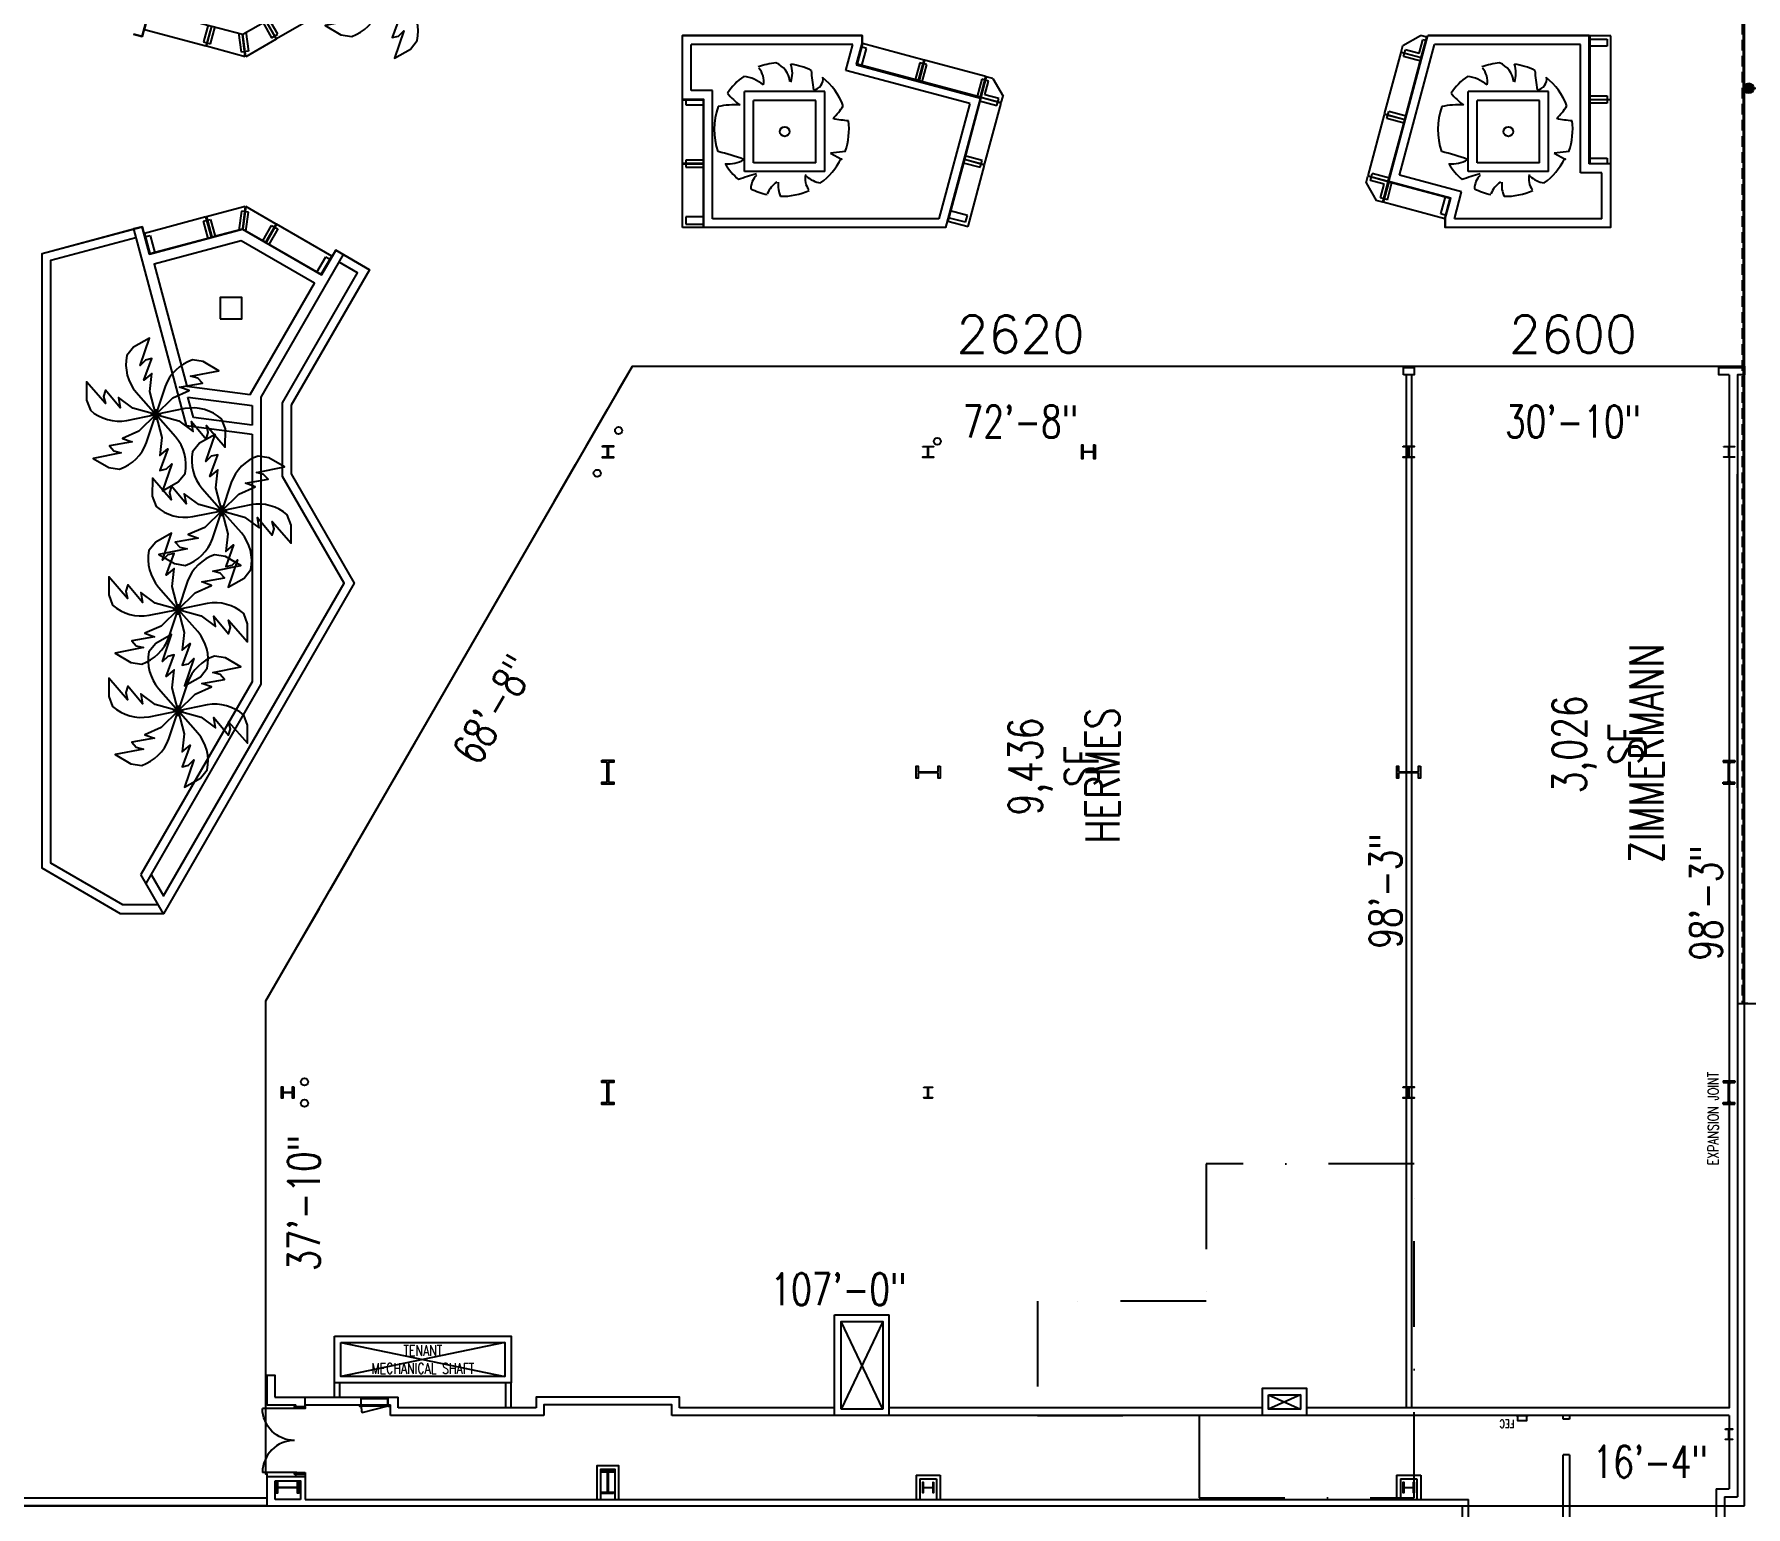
# Model space of a CAD drawing. Extents: x -13345 to 10098, y -1643 to 9113.
# Drawn here: x -7827 to -5903, y 93 to 1748 of the extents above; entities that cross this region are included whole.
import ezdxf
from ezdxf.enums import TextEntityAlignment as Align

# ---------------------------------------------------------------- set-up
doc = ezdxf.new("R2010")
doc.units = 0
doc.header["$LTSCALE"] = 192
doc.header["$MEASUREMENT"] = 0
for name, pattern in [('DASHDOT', [1, 0.5, -0.25, 0, -0.25]), ('DASHED2', [0.375, 0.25, -0.125]), ('HIDDEN2', [0.1875, 0.125, -0.0625])]:
    doc.linetypes.add(name, pattern=pattern)
doc.layers.get('0').update_dxf_attribs({"linetype": 'CONTINUOUS'})
doc.layers.get('DEFPOINTS').update_dxf_attribs({"linetype": 'CONTINUOUS'})
for name, color, linetype in [('ARCH-DOORS-EXTERIOR', 7, 'CONTINUOUS'), ('ARCH-FEATURES', 2, 'CONTINUOUS'), ('ARCH-WALLS-EXTERIOR', 5, 'CONTINUOUS'), ('ARCH-WALLS-INTERIOR', 1, 'CONTINUOUS'), ('DIMENSIONS-TENANT', 7, 'CONTINUOUS'), ('EXPANSION-JOINT', 1, 'CONTINUOUS'), ('FM-SPNO', 3, 'CONTINUOUS'), ('FM-TENANT-SF', 6, 'CONTINUOUS'), ('FM-TEXT-TENANT', 6, 'CONTINUOUS'), ('M-MEZZANINE-ZZZ', 254, 'DASHDOT'), ('STRUCTURAL-COLUMNS', 3, 'CONTINUOUS'), ('TENANT-DEMISING', 4, 'CONTINUOUS'), ('TENANT-STOREFRONT-LEASELINE', 3, 'DASHED2'), ('TEXT-GENERAL', 2, 'CONTINUOUS'), ('UTILITIES-HVAC', 1, 'CONTINUOUS'), ('UTILITIES-PLUMB', 2, 'CONTINUOUS')]:
    doc.layers.add(name, color=color, linetype=linetype)
doc.layers.add('COMMON AREA FILL', color=7, linetype='CONTINUOUS', true_color=0xdedede)
doc.styles.add('3442-LP2$0$FMSTXT', font='SIMPLEX.shx', dxfattribs={"width": 0.75})
doc.styles.add('ATTR', font='romans.shx', dxfattribs={"width": 0.8, "height": 0.10401})
doc.styles.add('FMSTXT', font='simplex.shx', dxfattribs={"width": 0.75})
doc.styles.add('Imperial_1-001', font='romans.shx', dxfattribs={"width": 0.75, "height": 0.09375})
doc.styles.add('SIMPLEX', font='SIMPLEX.shx', dxfattribs={"width": 0.75})
doc.styles.get("Standard").update_dxf_attribs({"font": 'txt.shx', "width": 0.75})
doc.dimstyles.new('LP-SP-MP (without ticks)', dxfattribs={"dimscale": 0, "dimtxt": 36, "dimasz": 12, "dimexe": 8, "dimexo": 8, "dimgap": 8, "dimtad": 1, "dimdec": 0, "dimrnd": 0.0625, "dimzin": 3, "dimdsep": 46, "dimlunit": 4, "dimtxsty": 'Standard', "dimblk1": 'OBLIQUE', "dimblk2": 'OBLIQUE', "dimsah": 1, "dimcen": 0.5, "dimse1": 1, "dimse2": 1, "dimsd1": 1, "dimsd2": 1, "dimclrt": 256, "dimadec": 0, "dimazin": 0, "dimtfac": 6, "dimtdec": 0, "dimtofl": 0, "dimtmove": 0, "dimatfit": 3, "dimldrblk": 'OBLIQUE', "dimfxl": 1, "dimfrac": 2, "dimtolj": 1, "dimtzin": 3, "dimarcsym": 0})

# ---------------------------------------------------------------- blocks, each defined once
blk = doc.blocks.new('*D439')
at = {"layer": 'DEFPOINTS', "color": 0, "transparency": 16777216}
for p in [(-7154.4, 1375), (-6281.9, 1375), (-6281.9, 1286.9)]:
    blk.add_point(p, dxfattribs=at)
at = {"layer": 'DIMENSIONS-TENANT', "transparency": 16777216, "insert": (-6718.2, 1312.9), "char_height": 36, "attachment_point": 5}
blk.add_mtext('\\A1;72\'-8"', dxfattribs=at)
blk = doc.blocks.new('_OBLIQUE')
at = {"color": 0, "linetype": 'ByBlock'}
blk.add_line((-0.5, -0.5), (0.5, 0.5), dxfattribs=at)
blk = doc.blocks.new('*D440')
at = {"layer": 'DEFPOINTS', "color": 0, "transparency": 16777216}
for p in [(-6281.9, 1375), (-5912.4, 1375), (-5912.4, 1286.9)]:
    blk.add_point(p, dxfattribs=at)
at = {"layer": 'DIMENSIONS-TENANT', "transparency": 16777216, "insert": (-6097.2, 1312.9), "char_height": 36, "attachment_point": 5}
blk.add_mtext('\\A1;30\'-10"', dxfattribs=at)
blk = doc.blocks.new('*D441')
at = {"layer": 'DEFPOINTS', "color": 0, "transparency": 16777216}
for p in [(-7154.4, 1375), (-7081.9, 1333.2), (-7566.2, 661.7)]:
    blk.add_point(p, dxfattribs=at)
at = {"layer": 'DIMENSIONS-TENANT', "transparency": 16777216, "insert": (-7310.3, 989.5), "char_height": 36, "attachment_point": 5, "rotation": 60}
blk.add_mtext('\\A1;68\'-8"', dxfattribs=at)
blk = doc.blocks.new('*D442')
at = {"layer": 'DEFPOINTS', "color": 0, "transparency": 16777216}
for p in [(-7566.2, 661.7), (-7497.5, 661.7), (-7566.2, 207.8)]:
    blk.add_point(p, dxfattribs=at)
at = {"layer": 'DIMENSIONS-TENANT', "transparency": 16777216, "insert": (-7523.5, 434.8), "char_height": 36, "attachment_point": 5, "rotation": 90}
blk.add_mtext('\\A1;37\'-10"', dxfattribs=at)
blk = doc.blocks.new('*D443')
at = {"layer": 'DEFPOINTS', "color": 0, "transparency": 16777216}
for p in [(-6281.9, 311.7), (-7566.2, 207.8), (-6281.9, 207.8)]:
    blk.add_point(p, dxfattribs=at)
at = {"layer": 'DIMENSIONS-TENANT', "transparency": 16777216, "insert": (-6922.7, 337.7), "char_height": 36, "attachment_point": 5}
blk.add_mtext('\\A1;107\'-0"', dxfattribs=at)
blk = doc.blocks.new('*D444')
at = {"layer": 'DEFPOINTS', "color": 0, "transparency": 16777216}
for p in [(-6281.9, 1375), (-6281.9, 1375), (-6281.9, 195.8)]:
    blk.add_point(p, dxfattribs=at)
at = {"layer": 'DIMENSIONS-TENANT', "transparency": 16777216, "insert": (-6307.9, 785.4), "char_height": 36, "attachment_point": 5, "rotation": 90}
blk.add_mtext('\\A1;98\'-3"', dxfattribs=at)
blk = doc.blocks.new('*D445')
at = {"layer": 'DEFPOINTS', "color": 0, "transparency": 16777216}
for p in [(-5921.7, 1375), (-5912.4, 1375), (-5912.4, 195.8)]:
    blk.add_point(p, dxfattribs=at)
at = {"layer": 'DIMENSIONS-TENANT', "transparency": 16777216, "insert": (-5947.7, 771.8), "char_height": 36, "attachment_point": 5, "rotation": 90}
blk.add_mtext('\\A1;98\'-3"', dxfattribs=at)
blk = doc.blocks.new('W12x72')
at = {"flags": 128}
blk.add_lwpolyline([(-6, 6.1), (6, 6.1), (6, 5.5), (0.9, 5.5, 0.414214), (0.2, 4.8), (0.2, -4.7, 0.414214), (0.9, -5.5), (6, -5.5), (6, -6.1), (-6, -6.1), (-6, -5.5), (-0.9, -5.5, 0.414214), (-0.2, -4.7), (-0.2, 4.8, 0.414214), (-0.9, 5.5), (-6, 5.5)], format="xyb", close=True, dxfattribs=at)
blk = doc.blocks.new('W-Wide Flange-Column - W12X72-1720030-Mall Level - Framing Plan')
at = {"layer": 'STRUCTURAL-COLUMNS'}
blk.add_blockref('W12x72', (0, 0), dxfattribs=at)
blk = doc.blocks.new('051200_057')
at = {"flags": 128}
blk.add_lwpolyline([(-6.1, 6.4), (6.1, 6.4), (6.1, 5.5), (1, 5.5, 0.414214), (0.3, 4.7), (0.3, -4.7, 0.414214), (1, -5.5), (6.1, -5.5), (6.1, -6.4), (-6.1, -6.4), (-6.1, -5.5), (-1, -5.5, 0.414214), (-0.3, -4.7), (-0.3, 4.7, 0.414214), (-1, 5.5), (-6.1, 5.5)], format="xyb", close=True, dxfattribs=at)
blk = doc.blocks.new('W-Wide Flange-Column - W12X96-1720031-Mall Level - Framing Plan')
at = {"layer": 'STRUCTURAL-COLUMNS'}
blk.add_blockref('051200_057', (0, 0), dxfattribs=at)
blk = doc.blocks.new('051200_175')
at = {"flags": 128}
blk.add_lwpolyline([(-6.4, 12.6), (6.4, 12.6), (6.4, 11.3), (1.2, 11.3, 0.414214), (0.4, 10.5), (0.4, -10.5, 0.414214), (1.2, -11.3), (6.4, -11.3), (6.4, -12.6), (-6.4, -12.6), (-6.4, -11.3), (-1.2, -11.3, 0.414214), (-0.4, -10.5), (-0.4, 10.5, 0.414214), (-1.2, 11.3), (-6.4, 11.3)], format="xyb", close=True, dxfattribs=at)
blk = doc.blocks.new('W-Wide Flange-Column - W24X176-1719963-Mall Level - Framing Plan')
at = {"layer": 'STRUCTURAL-COLUMNS'}
blk.add_blockref('051200_175', (0, 0), dxfattribs=at)
blk = doc.blocks.new('W-Wide Flange-Column - W24X176-1719968-Mall Level - Framing Plan')
at = {"layer": 'STRUCTURAL-COLUMNS'}
blk.add_blockref('051200_175', (0, 0), dxfattribs=at)
blk = doc.blocks.new('051200_180')
at = {"flags": 128}
blk.add_lwpolyline([(-6.7, 13.4), (6.7, 13.4), (6.7, 11.3), (1.4, 11.3, 0.414214), (0.6, 10.5), (0.6, -10.5, 0.414214), (1.4, -11.3), (6.7, -11.3), (6.7, -13.4), (-6.7, -13.4), (-6.7, -11.3), (-1.4, -11.3, 0.414214), (-0.6, -10.5), (-0.6, 10.5, 0.414214), (-1.4, 11.3), (-6.7, 11.3)], format="xyb", close=True, dxfattribs=at)
blk = doc.blocks.new('W-Wide Flange-Column - W24X279-1719961-Mall Level - Framing Plan')
at = {"layer": 'STRUCTURAL-COLUMNS'}
blk.add_blockref('051200_180', (0, 0), dxfattribs=at)
blk = doc.blocks.new('W12x53')
at = {"flags": 128}
blk.add_lwpolyline([(-5, 6), (5, 6), (5, 5.5), (0.8, 5.5, 0.414214), (0.2, 4.8), (0.2, -4.8, 0.414214), (0.8, -5.5), (5, -5.5), (5, -6), (-5, -6), (-5, -5.5), (-0.8, -5.5, 0.414214), (-0.2, -4.8), (-0.2, 4.8, 0.414214), (-0.8, 5.5), (-5, 5.5)], format="xyb", close=True, dxfattribs=at)
blk = doc.blocks.new('W-Wide Flange-Column - W12X53-1719960-Mall Level - Framing Plan')
at = {"layer": 'STRUCTURAL-COLUMNS'}
blk.add_line((-5, -6), (5, -6), dxfattribs=at)
blk.add_blockref('W12x53', (0, 0), dxfattribs=at)
blk = doc.blocks.new('W12x79')
at = {"flags": 128}
blk.add_lwpolyline([(-6, 6.2), (6, 6.2), (6, 5.5), (0.9, 5.5, 0.414214), (0.2, 4.8), (0.2, -4.8, 0.414214), (0.9, -5.5), (6, -5.5), (6, -6.2), (-6, -6.2), (-6, -5.5), (-0.9, -5.5, 0.414214), (-0.2, -4.8), (-0.2, 4.8, 0.414214), (-0.9, 5.5), (-6, 5.5)], format="xyb", close=True, dxfattribs=at)
blk = doc.blocks.new('W-Wide Flange-Column - W12X79-1719962-Mall Level - Framing Plan')
at = {"layer": 'STRUCTURAL-COLUMNS'}
blk.add_blockref('W12x79', (0, 0), dxfattribs=at)
blk = doc.blocks.new('W-Wide Flange-Column - W24X279-1720054-Mall Level - Framing Plan')
at = {"layer": 'STRUCTURAL-COLUMNS'}
blk.add_blockref('051200_180', (0, 0), dxfattribs=at)
blk = doc.blocks.new('051200_056')
at = {"flags": 128}
blk.add_lwpolyline([(-6.1, 6.3), (6.1, 6.3), (6.1, 5.5), (0.9, 5.5, 0.414214), (0.3, 4.8), (0.3, -4.8, 0.414214), (0.9, -5.5), (6.1, -5.5), (6.1, -6.3), (-6.1, -6.3), (-6.1, -5.5), (-0.9, -5.5, 0.414214), (-0.3, -4.8), (-0.3, 4.8, 0.414214), (-0.9, 5.5), (-6.1, 5.5)], format="xyb", close=True, dxfattribs=at)
blk = doc.blocks.new('W-Wide Flange-Column - W12X87-1719982-Mall Level - Framing Plan')
at = {"layer": 'STRUCTURAL-COLUMNS'}
blk.add_blockref('051200_056', (0, 0), dxfattribs=at)
blk = doc.blocks.new('051200_060')
at = {"flags": 128}
blk.add_lwpolyline([(-6.2, 6.7), (6.2, 6.7), (6.2, 5.5), (1.1, 5.5, 0.414214), (0.4, 4.8), (0.4, -4.8, 0.414214), (1.1, -5.5), (6.2, -5.5), (6.2, -6.7), (-6.2, -6.7), (-6.2, -5.5), (-1.1, -5.5, 0.414214), (-0.4, -4.8), (-0.4, 4.8, 0.414214), (-1.1, 5.5), (-6.2, 5.5)], format="xyb", close=True, dxfattribs=at)
blk = doc.blocks.new('W-Wide Flange-Column - W12X136-1720048-Mall Level - Framing Plan')
at = {"layer": 'STRUCTURAL-COLUMNS'}
blk.add_blockref('051200_060', (0, 0), dxfattribs=at)
blk = doc.blocks.new('051200_062')
at = {"flags": 128}
blk.add_lwpolyline([(-6.3, 7), (6.3, 7), (6.3, 5.5), (1.2, 5.5, 0.414214), (0.5, 4.8), (0.5, -4.8, 0.414214), (1.2, -5.5), (6.3, -5.5), (6.3, -7), (-6.3, -7), (-6.3, -5.5), (-1.2, -5.5, 0.414214), (-0.5, -4.8), (-0.5, 4.8, 0.414214), (-1.2, 5.5), (-6.3, 5.5)], format="xyb", close=True, dxfattribs=at)
blk = doc.blocks.new('W-Wide Flange-Column - W12X170-1720049-Mall Level - Framing Plan')
at = {"layer": 'STRUCTURAL-COLUMNS'}
blk.add_blockref('051200_062', (0, 0), dxfattribs=at)
blk = doc.blocks.new('051200_053')
at = {"flags": 128}
blk.add_lwpolyline([(-6, 6.1), (6, 6.1), (6, 5.5), (0.9, 5.5, 0.414214), (0.2, 4.7), (0.2, -4.7, 0.414214), (0.9, -5.5), (6, -5.5), (6, -6.1), (-6, -6.1), (-6, -5.5), (-0.9, -5.5, 0.414214), (-0.2, -4.7), (-0.2, 4.7, 0.414214), (-0.9, 5.5), (-6, 5.5)], format="xyb", close=True, dxfattribs=at)
blk = doc.blocks.new('051200_049')
at = {"flags": 128}
blk.add_lwpolyline([(-4.2, 10.4), (3.9, 10.4), (3.9, 9.8), (0.7, 9.8, 0.414214), (0, 9.2), (0, -0.4, 0.414214), (0.7, -1.1), (3.9, -1.1), (3.9, -1.6), (-4.2, -1.6), (-4.2, -1.1), (-1, -1.1, 0.414214), (-0.3, -0.4), (-0.3, 9.2, 0.414214), (-1, 9.8), (-4.2, 9.8)], format="xyb", close=True, dxfattribs=at)
blk = doc.blocks.new('24x229 W-Shape End Elev')
at = {"linetype": 'Continuous'}
for p, q in [((-6.555, 26.02), (-6.555, 24.29)), ((-6.555, 26.02), (6.555, 26.02)), ((-6.555, 24.29), (-2.10625, 24.29)), ((-0.48, 3.35625), (-0.48, 22.66375)), ((0.48, 3.35625), (0.48, 22.66375)), ((2.10625, 24.29), (6.555, 24.29)), ((6.555, 26.02), (6.555, 24.29)), ((-6.555, 1.73), (-2.10625, 1.73)), ((-6.555, 0), (-6.555, 1.73)), ((-6.555, 0), (6.555, 0)), ((2.10625, 1.73), (6.555, 1.73)), ((6.555, 0), (6.555, 1.73))]:
    blk.add_line(p, q, dxfattribs=at)
for centre, start, end in [((-2.10625, 22.66375), 0, 90), ((2.10625, 22.66375), 90, 180), ((-2.10625, 3.35625), 270, 0), ((2.10625, 3.35625), 180, 270)]:
    blk.add_arc(centre, 1.62625, start, end, dxfattribs=at)
at = {"style": 'ATTR', "width": 0.8, "flags": 9}
blk.add_attdef('ESTCODE', (0, 0), '', height=0.0000651, dxfattribs=at)
blk = doc.blocks.new('051200_088')
at = {"flags": 128}
blk.add_lwpolyline([(-7.8, 7.5), (7.8, 7.5), (7.8, 6.3), (1.1, 6.3, 0.414214), (0.4, 5.6), (0.4, -5.6, 0.414214), (1.1, -6.3), (7.8, -6.3), (7.8, -7.5), (-7.8, -7.5), (-7.8, -6.3), (-1.1, -6.3, 0.414214), (-0.4, -5.6), (-0.4, 5.6, 0.414214), (-1.1, 6.3), (-7.8, 6.3)], format="xyb", close=True, dxfattribs=at)
blk = doc.blocks.new('*U361')
at = {"flags": 128}
for points in [[(0.7, 0), (-12.8, 0)], [(-10.8, 0), (-10.8, 6), (-1.3, 6), (-1.3, 0)]]:
    blk.add_lwpolyline(points, dxfattribs=at)
at = {"style": 'Imperial_1-001', "width": 0.75}
blk.add_text('FEC', height=9, dxfattribs=at).set_placement((11, 9.3), align=Align.MIDDLE_CENTER)
blk = doc.blocks.new('ZPT54I')
at = {"lineweight": 13}
h = blk.add_hatch(color=1, dxfattribs=at)
edge = h.paths.add_edge_path()
edge.add_arc((0, 0), 0.5, 0, 360)
at = {"color": 1}
blk.add_line((0, 0), (-1, 0), dxfattribs=at)
at = {"color": 1, "lineweight": 13}
blk.add_circle((0, 0), 0.5, dxfattribs=at)
blk = doc.blocks.new('FireHoseCabinet')
blk.add_lwpolyline([(-16.6, 0), (-16.6, 0.1), (-16.7, 0.1), (-16.7, -0.1), (-15, -0.1), (-15, 8.5), (0, 8.5), (15, 8.5), (15, -0.1), (16.7, -0.1), (16.7, 0.1), (16.6, 0.1), (16.6, 0), (15.1, 0), (15.1, 8.6), (0, 8.6), (-15.1, 8.6), (-15.1, 0)], close=True)
for points in [[(-16.7, 0.1), (-16.7, -0.1)], [(15, 0), (-15, 0)], [(16.7, 0.1), (16.7, -0.1)], [(15, -0.1), (-14, -7.7)]]:
    blk.add_lwpolyline(points)
blk.add_arc((15, -0.1), 29.9, 179.8086, 194.7421)
blk = doc.blocks.new('*D376')
at = {"layer": 'DEFPOINTS', "color": 0, "transparency": 16777216}
for p in [(-6108.3, 195.8), (-6108.3, -332.6), (-6055.4, -332.6)]:
    blk.add_point(p, dxfattribs=at)
at = {"layer": 'DIMENSIONS-TENANT', "transparency": 16777216, "insert": (-6081.4, -68.4), "char_height": 36, "attachment_point": 5, "rotation": 90}
blk.add_mtext('\\A1;44\'-0"', dxfattribs=at)
blk = doc.blocks.new('*D377')
at = {"layer": 'DEFPOINTS', "color": 0, "transparency": 16777216}
for p in [(-6108.3, 195.8), (-5912.4, 195.8), (-6108.3, 117.8)]:
    blk.add_point(p, dxfattribs=at)
at = {"layer": 'DIMENSIONS-TENANT', "transparency": 16777216, "insert": (-6010.4, 143.8), "char_height": 36, "attachment_point": 5}
blk.add_mtext('\\A1;16\'-4"', dxfattribs=at)
blk = doc.blocks.new('329343_36')
for p, q in [((-68.2, 22.4), (-51.5, 24.3)), ((-51.5, 24.3), (-63.8, 30.9))]:
    blk.add_line(p, q)
blk.add_circle((0, 0), 5.41)
for centre, radius, start, end in [((3.7, -2.6), 74.7, 126.0751, 153.6245), ((-45.5, 26.4), 31.8, 48.5203, 80.5151), ((3.7, -2.6), 75.4, 89.3321, 114.3856), ((-41.3, 53.5), 18.4, 343.6555, 39.76), ((-19.9, 60.6), 27.4, 352.0775, 26.6128), ((-7.1, 80.5), 28.6, 304.1868, 338.5411), ((3.7, -2.6), 75.2, 62.8767, 77.7021), ((16.2, 64.4), 21.8, 315.8454, 359.7651), ((-29.8, 270.4), 231.3, 285.4397, 290.7099), ((3.7, -2.6), 74.2, 31.4098, 49.4752), ((3.7, -2.6), 76, 160.8426, 187.275), ((63.2, 3.2), 33.1, 83.5323, 121.6544), ((140.7, 293.3), 278.6, 250.0865, 256.3451), ((3.7, -2.6), 75.6, 340.3307, 19.43), ((-81.6, -136.6), 124.7, 77.3728, 85.4649), ((4.2, -73.9), 83.2, 134.7782, 147.3315), ((3.7, -2.6), 74.3, 200.8103, 231.4392), ((55.5, 62.8), 92.9, 266.7455, 282.0146), ((4.8, -92.4), 77.3, 39.6536, 53.993), ((-30.7, -59.1), 12.4, 97.741, 188.8107), ((-186.6, -76.7), 157, 2.9465, 10.9238), ((22.6, -65.8), 31.2, 160.6009, 199.3991), ((19.1, -53.6), 25.2, 186.1912, 248.4952), ((46.7, -56.3), 23.2, 170.6314, 220.6278), ((51, -19.7), 42.5, 230.4582, 263.1093), ((3.7, -2.6), 72.9, 305.394, 326.2464), ((3.7, -2.6), 74, 243.1498, 261.8356), ((3.7, -2.6), 74.7, 274.7236, 290.3277)]:
    blk.add_arc(centre, radius, start, end)
blk.add_point((-63.8, 30.9))
blk = doc.blocks.new('329343_02')
at = {"flags": 128}
for points in [[(-36.8, 41.6), (0, 0), (-11.2, 43.1), (-7.4, 76.6), (-22.3, 64.1), (-7.4, 104.7), (-19.6, 102), (-29.6, 92.1), (-12.2, 143), (-41.7, 126.2), (-54.6, 110.3), (-54.6, 110.3, 0.229515), (-36.8, 41.6)], [(17.6, 52.6), (0, 0), (31.7, 31.2), (62.6, 44.7), (44.4, 51.4), (87, 58.8), (78.5, 68), (65, 71.7), (117.7, 82.1), (88.4, 99.2), (68.3, 102.4), (68.3, 102.4, 0.229515), (17.6, 52.6)], [(-54.4, -11), (0, 0), (-42.9, 11.9), (-70.1, 31.8), (-66.7, 12.8), (-94.4, 45.9), (-98.1, 34), (-94.6, 20.4), (-129.9, 60.9), (-130.1, 27), (-122.8, 7.9), (-122.8, 7.9, 0.229515), (-54.4, -11)], [(-17.6, -52.6), (0, 0), (-31.7, -31.2), (-62.6, -44.7), (-44.4, -51.4), (-87, -58.8), (-78.5, -68), (-65, -71.7), (-117.7, -82.1), (-88.4, -99.2), (-68.3, -102.4), (-68.3, -102.4, 0.229515), (-17.6, -52.6)], [(54.4, 11), (0, 0), (42.9, -11.9), (70.1, -31.8), (66.7, -12.8), (94.4, -45.9), (98.1, -34), (94.6, -20.4), (129.9, -60.9), (130.1, -27), (122.8, -7.9), (122.8, -7.9, 0.229515), (54.4, 11)], [(36.8, -41.6), (0, 0), (11.2, -43.1), (7.4, -76.6), (22.3, -64.1), (7.4, -104.7), (19.6, -102), (29.6, -92.1), (12.2, -143), (41.7, -126.2), (54.6, -110.3), (54.6, -110.3, 0.229515), (36.8, -41.6)]]:
    blk.add_lwpolyline(points, format="xyb", close=True, dxfattribs=at)
blk = doc.blocks.new('fms4rm')
blk.add_attdef('FMS:RMID', text='', height=12).set_placement((0, 0), align=Align.MIDDLE_CENTER)

msp = doc.modelspace()

# ---------------------------------------------------------------- linework, layer by layer
at = {"layer": 'ARCH-DOORS-EXTERIOR'}
for p, q in [((-7531.6, 203.8), (-7570.1, 203.8)), ((-7531.6, 131.8), (-7570.1, 131.8))]:
    msp.add_line(p, q, dxfattribs=at)
at = {"layer": 'ARCH-DOORS-EXTERIOR', "flags": 128}
for points in [[(-7522.3, 205.8), (-7522.3, 203.8), (-7534.1, 203.8), (-7534.1, 205.8)], [(-7522.3, 131.8), (-7522.3, 129.8), (-7534.1, 129.8), (-7534.1, 131.8)]]:
    msp.add_lwpolyline(points, close=True, dxfattribs=at)
at = {"layer": 'ARCH-DOORS-EXTERIOR', "extrusion": (0, 0, -1)}
msp.add_arc((7534.1, 203.8), 36, 270, 360, dxfattribs=at)
at = {"layer": 'ARCH-DOORS-EXTERIOR'}
msp.add_arc((-7534.1, 131.8), 36, 90, 180, dxfattribs=at)
at = {"layer": 'ARCH-FEATURES'}
for p, q in [((-7705.3, 1745.6), (-7697, 1776.5)), ((-7715, 1748.2), (-7705.3, 1745.6)), ((-7589.4, 1722.8), (-7592.7, 1748.1)), ((-7588.9, 1722.9), (-7592.2, 1748.1)), ((-6896.2, 1746.8), (-7098.2, 1746.8)), ((-7098.2, 1675), (-7098.2, 1746.8)), ((-6906.8, 1736.8), (-7088.2, 1736.8)), ((-7088.2, 1685), (-7088.2, 1736.8)), ((-6914.6, 1707.5), (-6906.8, 1736.8)), ((-6902.4, 1714.6), (-6896.2, 1737.7)), ((-6895.7, 1737.6), (-6901.8, 1714.9)), ((-6896.2, 1737.7), (-6896.2, 1746.8)), ((-6826.6, 1719.1), (-6895.7, 1737.6)), ((-6304.5, 1582.6), (-6260.5, 1746.8)), ((-6292.3, 1589.7), (-6252.9, 1736.8)), ((-6290.4, 1728.1), (-6288.4, 1735.6)), ((-6288.4, 1735.6), (-6268.8, 1746.9)), ((-6261.5, 1745), (-6268.8, 1746.9)), ((-6267.7, 1722.1), (-6261.5, 1745)), ((-6078.9, 1746.8), (-6260.5, 1746.8)), ((-6088.9, 1736.8), (-6252.9, 1736.8)), ((-6088.9, 1592.5), (-6088.9, 1736.8)), ((-6078.9, 1602.5), (-6078.9, 1746.8)), ((-6054.9, 1746.5), (-6078.4, 1746.5)), ((-6078.4, 1746.5), (-6078.4, 1675)), ((-6054.9, 1675), (-6054.9, 1746.5)), ((-6763.1, 1677.2), (-6902.4, 1714.6)), ((-6901.8, 1714.9), (-6832.7, 1696.4)), ((-6832.7, 1696.4), (-6826.6, 1719.1)), ((-6826.2, 1719), (-6832.2, 1696.3)), ((-6757.1, 1700.5), (-6826.2, 1719)), ((-6309, 1658.6), (-6290.5, 1727.7)), ((-6267.8, 1721.6), (-6290.5, 1727.7)), ((-6290.4, 1728.1), (-6267.7, 1722.1)), ((-6286.3, 1652.5), (-6267.8, 1721.6)), ((-6775.3, 1670.2), (-6914.6, 1707.5)), ((-6832.2, 1696.3), (-6763.2, 1677.8)), ((-6763.2, 1677.8), (-6757.1, 1700.5)), ((-6756.6, 1700.3), (-6762.8, 1677.4)), ((-6749.1, 1698.3), (-6756.6, 1700.3)), ((-6749.1, 1698.3), (-6737.8, 1678.7)), ((-7074.2, 1675), (-7098.2, 1675)), ((-7098.2, 1603), (-7098.2, 1674.5)), ((-7098.2, 1674.5), (-7074.7, 1674.5)), ((-7064.2, 1685), (-7088.2, 1685)), ((-7074.7, 1674.5), (-7074.7, 1603)), ((-7074.2, 1530.8), (-7074.2, 1675)), ((-7064.2, 1540.8), (-7064.2, 1685)), ((-7028.2, 1593.8), (-7028.2, 1683.8)), ((-6938.2, 1683.8), (-7028.2, 1683.8)), ((-7018.2, 1603.8), (-7018.2, 1673.8)), ((-6948.2, 1673.8), (-7018.2, 1673.8)), ((-6948.2, 1603.8), (-6948.2, 1673.8)), ((-6938.2, 1593.8), (-6938.2, 1683.8)), ((-6763.1, 1677.2), (-6802.3, 1530.8)), ((-6762.6, 1676.9), (-6781.2, 1607.8)), ((-6762.8, 1677.4), (-6739.8, 1671.3)), ((-6739.9, 1670.8), (-6762.6, 1676.9)), ((-6739.8, 1671.3), (-6737.8, 1678.7)), ((-6214.9, 1593.8), (-6214.9, 1683.8)), ((-6124.9, 1683.8), (-6214.9, 1683.8)), ((-6204.9, 1603.8), (-6204.9, 1673.8)), ((-6134.9, 1673.8), (-6204.9, 1673.8)), ((-6134.9, 1603.8), (-6134.9, 1673.8)), ((-6124.9, 1593.8), (-6124.9, 1683.8)), ((-6078.4, 1675), (-6054.9, 1675)), ((-6054.9, 1674.5), (-6078.4, 1674.5)), ((-6078.4, 1674.5), (-6078.4, 1603)), ((-6054.9, 1603), (-6054.9, 1674.5)), ((-6775.3, 1670.2), (-6810, 1540.8)), ((-6758.5, 1601.7), (-6739.9, 1670.8)), ((-6327.6, 1589.1), (-6309.1, 1658.1)), ((-6286.4, 1652), (-6309.1, 1658.1)), ((-6309, 1658.6), (-6286.3, 1652.5)), ((-6304.9, 1583), (-6286.4, 1652)), ((-7074.7, 1603), (-7098.2, 1603)), ((-7098.2, 1531), (-7098.2, 1602.5)), ((-7098.2, 1602.5), (-7074.7, 1602.5)), ((-7074.7, 1602.5), (-7074.7, 1531)), ((-6948.2, 1603.8), (-7018.2, 1603.8)), ((-6781.3, 1607.3), (-6799.8, 1538.2)), ((-6758.6, 1601.2), (-6781.3, 1607.3)), ((-6781.2, 1607.8), (-6758.5, 1601.7)), ((-6777.1, 1532.2), (-6758.6, 1601.2)), ((-6134.9, 1603.8), (-6204.9, 1603.8)), ((-6054.9, 1602.5), (-6078.9, 1602.5)), ((-6078.4, 1603), (-6054.9, 1603)), ((-6054.9, 1530.8), (-6054.9, 1602.5)), ((-6938.2, 1593.8), (-7028.2, 1593.8)), ((-6329.8, 1581.1), (-6327.8, 1588.6)), ((-6329.8, 1581.1), (-6318.5, 1561.5)), ((-6304.8, 1582.4), (-6327.8, 1588.6)), ((-6327.6, 1589.1), (-6304.9, 1583)), ((-6311, 1559.5), (-6304.8, 1582.4)), ((-6304.4, 1582.1), (-6310.5, 1559.4)), ((-6234.7, 1563.9), (-6304.5, 1582.6)), ((-6235.3, 1563.5), (-6304.4, 1582.1)), ((-6222.5, 1571), (-6292.3, 1589.7)), ((-6124.9, 1593.8), (-6214.9, 1593.8)), ((-6064.9, 1592.5), (-6088.9, 1592.5)), ((-6064.9, 1540.8), (-6064.9, 1592.5)), ((-6311, 1559.5), (-6318.5, 1561.5)), ((-6241.4, 1540.8), (-6310.5, 1559.4)), ((-6241.4, 1540.8), (-6235.3, 1563.5)), ((-6240.9, 1540.7), (-6234.7, 1563.9)), ((-6230.6, 1540.8), (-6222.5, 1571)), ((-7589.4, 1554.7), (-7592.7, 1529.5)), ((-7588.9, 1554.6), (-7592.2, 1529.4)), ((-6810, 1540.8), (-7064.2, 1540.8)), ((-6240.9, 1540.7), (-6240.9, 1530.8)), ((-6064.9, 1540.8), (-6230.6, 1540.8)), ((-7074.7, 1531), (-7098.2, 1531)), ((-6802.3, 1530.8), (-7074.2, 1530.8)), ((-6799.8, 1538.2), (-6777.1, 1532.2)), ((-6054.9, 1530.8), (-6240.9, 1530.8)), ((-7571.7, 1340.3), (-7479.1, 1500.5)), ((-7487.8, 1505.5), (-7503.8, 1477.8)), ((-7449.7, 1483.5), (-7487.8, 1505.5)), ((-7654, 1340.4), (-7581.7, 1330.8)), ((-7647.8, 1317.4), (-7654, 1340.4)), ((-7581.7, 1330.8), (-7581.7, 1308.7)), ((-7571.7, 1017.8), (-7571.7, 1340.3)), ((-7695.9, 1320.8), (-7683.9, 1320.8)), ((-7689.9, 1326.8), (-7689.9, 1314.8)), ((-7655.8, 1308.3), (-7581.7, 1298.6)), ((-7581.7, 1308.7), (-7647.8, 1317.4)), ((-7581.7, 1298.6), (-7581.7, 1020.4)), ((-7621.9, 1212.7), (-7609.9, 1212.7)), ((-7615.9, 1218.7), (-7615.9, 1206.7)), ((-7670.9, 1101.8), (-7658.9, 1101.8)), ((-7664.9, 1107.8), (-7664.9, 1095.8)), ((-7581.7, 1020.4), (-7706.8, 803.8)), ((-7701, 793.8), (-7571.7, 1017.8)), ((-7670.9, 987.8), (-7658.9, 987.8)), ((-7664.9, 993.8), (-7664.9, 981.8))]:
    msp.add_line(p, q, dxfattribs=at)
at = {"layer": 'ARCH-FEATURES', "linetype": 'HIDDEN2', "ltscale": 0.75}
for p, q in [((-6270.1, 1726.6), (-6265.9, 1742)), ((-6262.1, 1741), (-6265.9, 1742)), ((-6287.7, 1723), (-6285.6, 1730.8)), ((-6270.1, 1726.6), (-6285.6, 1730.8))]:
    msp.add_line(p, q, dxfattribs=at)
at = {"layer": 'ARCH-FEATURES', "linetype": 'HIDDEN2'}
for p, q in [((-6268.3, 1717.8), (-6287.7, 1723)), ((-6306.3, 1653.5), (-6304.2, 1661.2)), ((-6284.9, 1656), (-6304.2, 1661.2)), ((-6286.9, 1648.3), (-6306.3, 1653.5)), ((-6324.9, 1583.9), (-6322.9, 1591.7)), ((-6309.4, 1579.8), (-6324.9, 1583.9)), ((-6303.5, 1586.5), (-6322.9, 1591.7)), ((-6313.6, 1564.3), (-6309.4, 1579.8)), ((-6305.8, 1562.2), (-6300.7, 1581.6)), ((-6305.8, 1562.2), (-6313.6, 1564.3)), ((-6780, 1536.8), (-6799.3, 1542)), ((-6777.9, 1544.5), (-6797.2, 1549.7)), ((-6780, 1536.8), (-6777.9, 1544.5))]:
    msp.add_line(p, q, dxfattribs=at)
at = {"layer": 'ARCH-FEATURES'}
for points in [[(-7565.9, 1763.3), (-7504, 1799), (-7492.2, 1778.7), (-7554.2, 1742.9), (-7565.9, 1763.3)], [(-7633.7, 1734.7), (-7702.8, 1753.2), (-7696.7, 1775.9), (-7627.6, 1757.4), (-7633.7, 1734.7)], [(-7589.4, 1722.8), (-7633.2, 1734.6), (-7627.1, 1757.3), (-7592.7, 1748.1)], [(-7592.2, 1748.1), (-7566.3, 1763), (-7554.6, 1742.7), (-7588.9, 1722.9)], [(-7633.7, 1542.8), (-7702.8, 1524.3), (-7696.7, 1501.6), (-7627.6, 1520.1), (-7633.7, 1542.8)], [(-7589.4, 1554.7), (-7633.2, 1543), (-7627.1, 1520.3), (-7592.4, 1529.6), (-7566.3, 1514.5), (-7554.6, 1534.9), (-7588.9, 1554.6)], [(-7681.4, 759.8), (-7729.6, 759.8), (-7817.9, 810.8), (-7817.9, 1501.7), (-7715, 1529.3)], [(-7687.1, 769.8), (-7726.9, 769.8), (-7807.9, 816.5), (-7807.9, 1494.1), (-7712.4, 1519.7)], [(-7697, 1501), (-7705.3, 1531.9), (-7715, 1529.3), (-7655.8, 1308.3)], [(-7503.8, 1477.8), (-7592.5, 1529), (-7697, 1501)], [(-7565.9, 1514.3), (-7504, 1478.5), (-7492.2, 1498.9), (-7554.2, 1534.6), (-7565.9, 1514.3)], [(-7449.7, 1483.5), (-7537.7, 1331.2), (-7537.7, 1254), (-7466.9, 1131.3), (-7681.4, 759.8), (-7706.8, 803.8)], [(-7695.2, 803.8), (-7681.4, 779.8), (-7478.4, 1131.3), (-7547.7, 1251.3), (-7547.7, 1333.8), (-7463.4, 1479.9), (-7484.1, 1491.9)], [(-7617.5, 1428.4), (-7593.5, 1428.4), (-7593.5, 1452.4), (-7617.5, 1452.4), (-7617.5, 1428.4)]]:
    msp.add_lwpolyline(points, dxfattribs=at)
at = {"layer": 'ARCH-FEATURES', "linetype": 'HIDDEN2'}
for points in [[(-7631.1, 1758.9), (-7636.3, 1739.6), (-7628.6, 1737.5), (-7623.4, 1756.8)], [(-7588.7, 1750.7), (-7585.9, 1729.2), (-7593.8, 1728.2), (-7596.7, 1749.7)], [(-7569.8, 1761.6), (-7559.8, 1744.3), (-7552.9, 1748.3), (-7562.9, 1765.6)], [(-6896.6, 1713), (-6891.4, 1732.3), (-6897.2, 1733.9)], [(-6078.9, 1742.8), (-6059, 1742.8), (-6059, 1734.8), (-6078.9, 1734.8)], [(-6828.7, 1694.8), (-6823.6, 1714.1), (-6831.3, 1716.2), (-6836.5, 1696.9)], [(-6764.1, 1673.4), (-6744.8, 1668.2), (-6742.7, 1675.9), (-6758.2, 1680.1), (-6754, 1695.5), (-6761.8, 1697.6), (-6766.9, 1678.3)], [(-7094.2, 1675), (-7094.2, 1669), (-7074.2, 1669)], [(-6078.9, 1678.8), (-6059, 1678.8), (-6059, 1670.8), (-6078.9, 1670.8)], [(-7074.2, 1606.8), (-7094.2, 1606.8), (-7094.2, 1598.8), (-7074.2, 1598.8)], [(-6782.7, 1603.8), (-6763.4, 1598.6), (-6761.3, 1606.4), (-6780.7, 1611.5)], [(-6078.9, 1608.8), (-6059, 1608.8), (-6059, 1602.5)], [(-6239.9, 1544.6), (-6245.7, 1546.2), (-6240.5, 1565.5)], [(-7631.1, 1518.7), (-7636.3, 1538), (-7628.6, 1540.1), (-7623.4, 1520.7)], [(-7588.7, 1526.9), (-7585.9, 1548.3), (-7593.8, 1549.4), (-7596.7, 1527.9)], [(-7074.2, 1542.8), (-7094.2, 1542.8), (-7094.2, 1534.8), (-7074.2, 1534.8)], [(-7702.2, 1520.3), (-7696.4, 1521.9), (-7691.2, 1502.6)], [(-7569.8, 1515.9), (-7559.8, 1533.3), (-7552.9, 1529.3), (-7562.9, 1511.9)], [(-7509, 1480.8), (-7499, 1498.1), (-7493.8, 1495.1)]]:
    msp.add_lwpolyline(points, dxfattribs=at)
at = {"layer": 'ARCH-FEATURES'}
msp.add_lwpolyline([(-7583.8, 1343.2), (-7511.5, 1468.4), (-7594.2, 1516.1), (-7692, 1489.9), (-7655.2, 1352.6)], close=True, dxfattribs=at)
at = {"layer": 'ARCH-WALLS-EXTERIOR'}
for p, q in [((-7556.4, 216.3), (-7522.3, 216.3)), ((-7522.3, 205.8), (-7522.3, 216.3)), ((-7564.9, 207.8), (-7532.8, 207.8)), ((-7532.8, 205.8), (-7532.8, 207.8)), ((-7532.8, 205.8), (-7522.3, 205.8)), ((-7532.8, 129.8), (-7522.3, 129.8)), ((-7522.3, 129.8), (-7522.3, 101.5)), ((-7522.3, 101.5), (-6214.7, 101.5)), ((-7564.9, 94.3), (-6221.9, 94.3)), ((-6221.9, 94.3), (-6221.9, -332.6))]:
    msp.add_line(p, q, dxfattribs=at)
msp.add_lwpolyline([(-6287.9, 1365.3), (-6287.9, 1373.8), (-6275.9, 1373.8), (-6275.9, 1365.3)], close=True, dxfattribs=at)
for points in [[(-5921.7, 1365.3), (-5933.2, 1365.3), (-5933.2, 1373.8), (-5904.4, 1373.8), (-5904.4, 1365.3), (-5912.4, 1365.3)], [(-7564.9, 207.8), (-7564.9, 241.3), (-7556.4, 241.3), (-7556.4, 216.3)], [(-7193.9, 101.5), (-7193.9, 139.8), (-7169.9, 139.8), (-7169.9, 101.5)], [(-7189.7, 101.5), (-7189.7, 135.5), (-7174.2, 135.5), (-7174.2, 101.5)], [(-7564.9, 94.3), (-7564.9, 127.4), (-7522.3, 127.4)], [(-7555.7, 122.5), (-7527.2, 122.5), (-7527.2, 101.5)], [(-7555.7, 101.5), (-7555.7, 122.5)], [(-7532.8, 127.4), (-7532.8, 129.8)], [(-6835.5, 128.8), (-6808.4, 128.8)], [(-6835.5, 128.8), (-6835.5, 101.5)], [(-6831.2, 124.5), (-6812.7, 124.5)], [(-6831.2, 124.5), (-6831.2, 101.5)], [(-6812.7, 124.5), (-6812.7, 101.5)], [(-6808.4, 128.8), (-6808.4, 101.5)], [(-6295.5, 128.8), (-6268.4, 128.8)], [(-6295.5, 128.8), (-6295.5, 101.5)], [(-6291.2, 124.5), (-6272.7, 124.5)], [(-6291.2, 124.5), (-6291.2, 101.5)], [(-6272.7, 124.5), (-6272.7, 101.5)], [(-6268.4, 128.8), (-6268.4, 101.5)], [(-7527.2, 101.5), (-7555.7, 101.5)], [(-6189.7, -322.1), (-6214.7, -322.1), (-6214.7, 101.5)], [(-7564.9, 94.3), (-8238.9, 94.3)]]:
    msp.add_lwpolyline(points, dxfattribs=at)
at = {"layer": 'ARCH-WALLS-INTERIOR'}
for p, q in [((-5912.4, 1365.2), (-5912.4, 104.3)), ((-6927.2, 308.8), (-6865.7, 308.8)), ((-7489.2, 216.3), (-7489.2, 232.5)), ((-7483.2, 216.3), (-7483.2, 232.5)), ((-7296.7, 204.3), (-7296.7, 232.5)), ((-7290.7, 204.3), (-7290.7, 232.5)), ((-7522.3, 216.3), (-7417.8, 216.3)), ((-7522.3, 207.8), (-7426.3, 207.8)), ((-5921.7, 195.8), (-7109.9, 195.8)), ((-5921.6, 195.8), (-5921.6, 113.4)), ((-6101, 191.8), (-6108.3, 191.8)), ((-6101, 151.8), (-6108.3, 151.8)), ((-6101, 151.8), (-6101, -322.1)), ((-5936.2, 113.4), (-5921.6, 113.4)), ((-5936.2, 113.4), (-5936.2, -323.5)), ((-5927.1, 104.3), (-5912.4, 104.3)), ((-5927.1, 104.3), (-5927.1, -332.6))]:
    msp.add_line(p, q, dxfattribs=at)
for points in [[(-5921.7, 1365.3), (-5921.7, 204.3), (-6396.2, 204.3)], [(-6927.2, 195.8), (-6927.2, 308.8)], [(-6865.7, 195.8), (-6865.7, 308.8)], [(-6919.9, 203), (-6919.9, 301.5), (-6872.9, 301.5), (-6872.9, 203)], [(-7417.8, 204.3), (-7417.8, 216.3)], [(-7101.4, 204.3), (-7101.4, 216.3), (-7262.4, 216.3), (-7262.4, 204.3)], [(-6396.2, 195.8), (-6396.2, 226.3), (-6446.7, 226.3), (-6446.7, 195.8)], [(-7426.3, 195.8), (-7426.3, 207.8)], [(-7253.9, 195.8), (-7426.3, 195.8)], [(-7262.4, 204.3), (-7417.8, 204.3)], [(-7109.9, 195.8), (-7109.9, 207.8), (-7253.9, 207.8), (-7253.9, 195.8)], [(-6927.2, 195.8), (-7109.9, 195.8)], [(-6927.2, 204.3), (-7101.4, 204.3)], [(-6872.9, 203), (-6919.9, 203)], [(-6446.7, 204.3), (-6865.7, 204.3)], [(-6108.3, 191.8), (-6108.3, 195.8)], [(-6101, 195.8), (-6101, 191.8)], [(-6108.3, -322.1), (-6108.3, 151.8)]]:
    msp.add_lwpolyline(points, dxfattribs=at)
for points in [[(-7489.2, 285), (-7290.7, 285), (-7290.7, 232.5), (-7489.2, 232.5)], [(-7481.9, 277.8), (-7297.9, 277.8), (-7297.9, 239.8), (-7481.9, 239.8)], [(-6439.5, 219), (-6403.5, 219), (-6403.5, 203), (-6439.5, 203)]]:
    msp.add_lwpolyline(points, close=True, dxfattribs=at)
at = {"layer": 'COMMON AREA FILL'}
for points in [[(-7697, 1776.5), (-7705.3, 1745.6), (-7715, 1748.2)], [(-8238.9, 103.5), (-7564.9, 103.5), (-7564.9, 129.8), (-7566.2, 129.8), (-7566.2, 203.8), (-7566.2, 661.7), (-7154.4, 1375), (-5904.4, 1375), (-5904.4, 1365.3), (-5912.4, 1365.3), (-5912.9, 1142.9), (-5912.4, 658.8), (-5724.1, 658.8)]]:
    msp.add_lwpolyline(points, dxfattribs=at)
for points in [[(-6763.3, 1676.3), (-6802.3, 1530.8), (-7074.2, 1530.8), (-7074.2, 1674.8), (-7098.2, 1674.8), (-7098.2, 1746.8), (-6896.2, 1746.8), (-6896.2, 1736.8), (-6902.4, 1713.6)], [(-6260.3, 1746.8), (-6079, 1746.8), (-6079, 1602.8), (-6055, 1602.8), (-6055, 1530.8), (-6241, 1530.8), (-6241, 1540.8), (-6234.8, 1564), (-6304.3, 1582.6)], [(-7705.3, 1531.9), (-7697, 1501), (-7592.5, 1529), (-7503.8, 1477.8), (-7487.8, 1505.5), (-7449.7, 1483.5), (-7537.7, 1331.2), (-7537.7, 1254), (-7466.9, 1131.3), (-7681.4, 759.8), (-7729.6, 759.8), (-7817.9, 810.8), (-7817.9, 1501.7)]]:
    msp.add_lwpolyline(points, close=True, dxfattribs=at)
at = {"layer": 'EXPANSION-JOINT'}
for p, q in [((-5900.9, 658.8), (-5905.9, 658.8)), ((-9341.4, 94.3), (-5904.4, 94.3))]:
    msp.add_line(p, q, dxfattribs=at)
for points in [[(-5904.4, 94.3), (-5904.4, 4182.8)], [(-5905.9, 1903.8), (-5905.9, 658.8)]]:
    msp.add_lwpolyline(points, dxfattribs=at)
at = {"layer": 'EXPANSION-JOINT', "linetype": 'DASHED2', "ltscale": 0.25}
msp.add_lwpolyline([(-5907.1, 1903.8), (-5907.1, 658.8)], dxfattribs=at)
at = {"layer": 'M-MEZZANINE-ZZZ'}
msp.add_lwpolyline([(-6517.2, 195.8), (-6517.2, 103.5), (-6275.9, 103.5), (-6275.9, 478.8), (-6509.7, 478.8), (-6509.7, 324.3), (-6699, 324.3), (-6699, 195.8), (-6517.2, 195.8)], dxfattribs=at)
at = {"layer": 'TENANT-DEMISING'}
for points in [[(-6284.9, 1365.3), (-6284.9, 204.3)], [(-6278.9, 1365.3), (-6278.9, 204.3)]]:
    msp.add_lwpolyline(points, dxfattribs=at)
at = {"layer": 'TENANT-STOREFRONT-LEASELINE'}
for p, q in [((-7566.2, 661.7), (-7154.4, 1375)), ((-7154.4, 1375), (-6281.9, 1375)), ((-6281.9, 1375), (-5912.4, 1375)), ((-5912.4, 1375), (-5912.4, 1373.8)), ((-7566.2, 207.8), (-7566.2, 661.7)), ((-7564.9, 207.8), (-7566.2, 207.8))]:
    msp.add_line(p, q, dxfattribs=at)
at = {"layer": 'UTILITIES-HVAC'}
for p, q in [((-6872.9, 301.5), (-6919.9, 203)), ((-6872.9, 203), (-6919.9, 301.5)), ((-6439.5, 219), (-6403.5, 203)), ((-6403.5, 219), (-6439.5, 203))]:
    msp.add_line(p, q, dxfattribs=at)
for points in [[(-7297.9, 277.8), (-7481.9, 239.8)], [(-7481.9, 277.8), (-7297.9, 239.8)]]:
    msp.add_lwpolyline(points, dxfattribs=at)
at = {"layer": 'UTILITIES-PLUMB'}
for centre in [(-7169.9, 1302.8), (-6811.7, 1290.7), (-7193.9, 1254.8), (-7522.9, 570.8), (-7522.9, 546.8)]:
    msp.add_circle(centre, 4, dxfattribs=at)

# ---------------------------------------------------------------- block references
at = {"layer": 'ARCH-FEATURES', "xscale": 0.6000000000000001, "yscale": 0.6000000000000001, "rotation": 180}
for p in [(-7428.9, 1807.2), (-7689.9, 1320.8), (-7615.9, 1212.7), (-7664.9, 1101.8), (-7664.9, 987.8)]:
    msp.add_blockref('329343_02', p, dxfattribs=at)
at = {"layer": 'ARCH-FEATURES'}
for name, p, rotation in [('329343_36', (-6983.2, 1638.8), 180), ('329343_36', (-6169.9, 1638.8), 180), ('*U361', (-6160.4, 195.8), 179.999999999991)]:
    msp.add_blockref(name, p, dxfattribs=dict(at, rotation=rotation))
msp.add_blockref('FireHoseCabinet', (-7444.3, 206.4), dxfattribs=at)
at = {"layer": 'FM-SPNO', "xscale": 3.5, "yscale": 3.5, "zscale": 3.5}
for p, values in [((-6718.2, 1411), {'FMS:RMID': '2620'}), ((-6097.2, 1411), {'FMS:RMID': '2600'})]:
    msp.add_blockref('fms4rm', p, dxfattribs=at).add_auto_attribs(values)
at = {"layer": 'STRUCTURAL-COLUMNS'}
for name, p in [('W-Wide Flange-Column - W12X136-1720048-Mall Level - Framing Plan', (-7181.9, 1278.8)), ('W-Wide Flange-Column - W12X79-1719962-Mall Level - Framing Plan', (-6822, 1278.8)), ('W-Wide Flange-Column - W12X87-1719982-Mall Level - Framing Plan', (-6282, 1278.8)), ('051200_053', (-5921.9, 1278.8)), ('W-Wide Flange-Column - W24X279-1719961-Mall Level - Framing Plan', (-7182, 918.8)), ('24x229 W-Shape End Elev', (-5921.9, 905.8)), ('W-Wide Flange-Column - W24X279-1719961-Mall Level - Framing Plan', (-7182, 558.8)), ('W-Wide Flange-Column - W12X53-1719960-Mall Level - Framing Plan', (-6822, 558.8)), ('W-Wide Flange-Column - W12X96-1720031-Mall Level - Framing Plan', (-6282, 558.8)), ('24x229 W-Shape End Elev', (-5921.9, 545.8)), ('051200_049', (-5921.8, 170.4))]:
    msp.add_blockref(name, p, dxfattribs=at)
for name, p, rotation in [('051200_088', (-6641.9, 1278.8), 270), ('W-Wide Flange-Column - W24X279-1719961-Mall Level - Framing Plan', (-6822, 918.8), 270.00000010284), ('W-Wide Flange-Column - W24X279-1720054-Mall Level - Framing Plan', (-6282, 918.8), 270.00000010284), ('W-Wide Flange-Column - W12X170-1720049-Mall Level - Framing Plan', (-7541.9, 558.8), 270.00000010284), ('W-Wide Flange-Column - W24X176-1719963-Mall Level - Framing Plan', (-7542, 114.8), 270.00000010284), ('W-Wide Flange-Column - W24X176-1719968-Mall Level - Framing Plan', (-7182, 120.8), 180), ('051200_053', (-6821.9, 114.8), 270), ('W-Wide Flange-Column - W12X72-1720030-Mall Level - Framing Plan', (-6282, 114.8), 270.00000010284)]:
    msp.add_blockref(name, p, dxfattribs=dict(at, rotation=rotation))
at = {"layer": 'TEXT-GENERAL', "xscale": 12, "yscale": 12, "zscale": 12, "rotation": 180.0000000000003}
msp.add_blockref('ZPT54I', (-5899.8, 1687.4), dxfattribs=at)

# ---------------------------------------------------------------- texts
at = {"layer": 'EXPANSION-JOINT', "insert": (-5945.7, 529.6), "char_height": 12, "attachment_point": 2, "rotation": 90, "style": '3442-LP2$0$FMSTXT'}
msp.add_mtext_dynamic_manual_height_columns('\\pt108;EXPANSION JOINT', width=127.249, gutter_width=90, heights=[0], dxfattribs=at)
at = {"layer": 'FM-TENANT-SF', "char_height": 38, "width": 1, "attachment_point": 5, "rotation": 90, "style": 'FMSTXT'}
for s, insert in [('3,026 SF', (-6069.7, 950.1)), ('9,436 SF', (-6681.1, 925.1))]:
    msp.add_mtext(s, dxfattribs=dict(at, insert=insert))
at = {"layer": 'FM-TEXT-TENANT', "char_height": 38, "width": 1, "attachment_point": 5, "rotation": 90, "style": 'FMSTXT'}
for s, insert in [('ZIMMERMANN', (-6014.7, 940.1)), ('HERMES', (-6626.1, 915.1))]:
    msp.add_mtext(s, dxfattribs=dict(at, insert=insert))
at = {"layer": 'TEXT-GENERAL', "insert": (-7389.9, 258.8), "char_height": 12, "width": 184, "attachment_point": 5, "style": 'SIMPLEX'}
msp.add_mtext('TENANT\\PMECHANICAL SHAFT', dxfattribs=at)

# ---------------------------------------------------------------- dimensions: what is measured, and where the dimension line sits
at = {"layer": 'DIMENSIONS-TENANT'}
dim = msp.add_aligned_dim(p1=(-7566.2, 661.7), p2=(-7154.4, 1375), distance=-83.7, dimstyle='LP-SP-MP (without ticks)', override={"dimscale": 1}, dxfattribs=at)
dim.commit()
dim.dimension.update_dxf_attribs({"geometry": '*D441', "text_midpoint": (-7310.3, 989.5)})
for base, p1, p2, override, picture, middle in [((-6281.9446, 1286.9019), (-7154.3761, 1375.0259), (-6281.9446, 1375.0259), {"dimscale": 1}, '*D439', (-6718.1604, 1312.9019)), ((-5912.4446006, 1286.9018894), (-6281.9446006, 1375.0258707), (-5912.4446006, 1375.0258707), {"dimscale": 1, "dimtmove": 1}, '*D440', (-6097.1946006, 1312.9018894)), ((-6108.3, 117.8), (-5912.4, 195.8), (-6108.3, 195.8), {"dimscale": 1}, '*D377', (-6010.4, 143.8))]:
    dim = msp.add_linear_dim(base=base, p1=p1, p2=p2, dimstyle='LP-SP-MP (without ticks)', override=override, dxfattribs=at)
    dim.commit()
    dim.dimension.update_dxf_attribs({"geometry": picture, "text_midpoint": middle})
for base, p1, p2, picture, middle in [((-6281.9, 1375), (-6281.9, 195.8), (-6281.9, 1375), '*D444', (-6307.9, 785.4)), ((-7497.5, 661.7), (-7566.2, 207.8), (-7566.2, 661.7), '*D442', (-7523.5, 434.8)), ((-6055.4, -332.6), (-6108.3, 195.8), (-6108.3, -332.6), '*D376', (-6081.4, -68.4))]:
    dim = msp.add_linear_dim(base=base, p1=p1, p2=p2, angle=90, dimstyle='LP-SP-MP (without ticks)', override={"dimscale": 1}, dxfattribs=at)
    dim.commit()
    dim.dimension.update_dxf_attribs({"geometry": picture, "text_midpoint": middle})
dim = msp.add_linear_dim(base=(-5921.7, 1375), p1=(-5912.4, 195.8), p2=(-5912.4, 1375), angle=90, dimstyle='LP-SP-MP (without ticks)', override={"dimscale": 1}, dxfattribs=at)
dim.commit()
dim.dimension.update_dxf_attribs({"geometry": '*D445', "text_midpoint": (-5921.7, 771.8), "dimtype": 160})
dim = msp.add_linear_dim(base=(-6281.9, 311.7), p1=(-7566.2, 207.8), p2=(-6281.9, 207.8), dimstyle='LP-SP-MP (without ticks)', override={"dimscale": 1}, dxfattribs=at)
dim.commit()
dim.dimension.update_dxf_attribs({"geometry": '*D443', "text_midpoint": (-6922.7, 311.7), "dimtype": 160})

doc.saveas('drawing.dxf')
